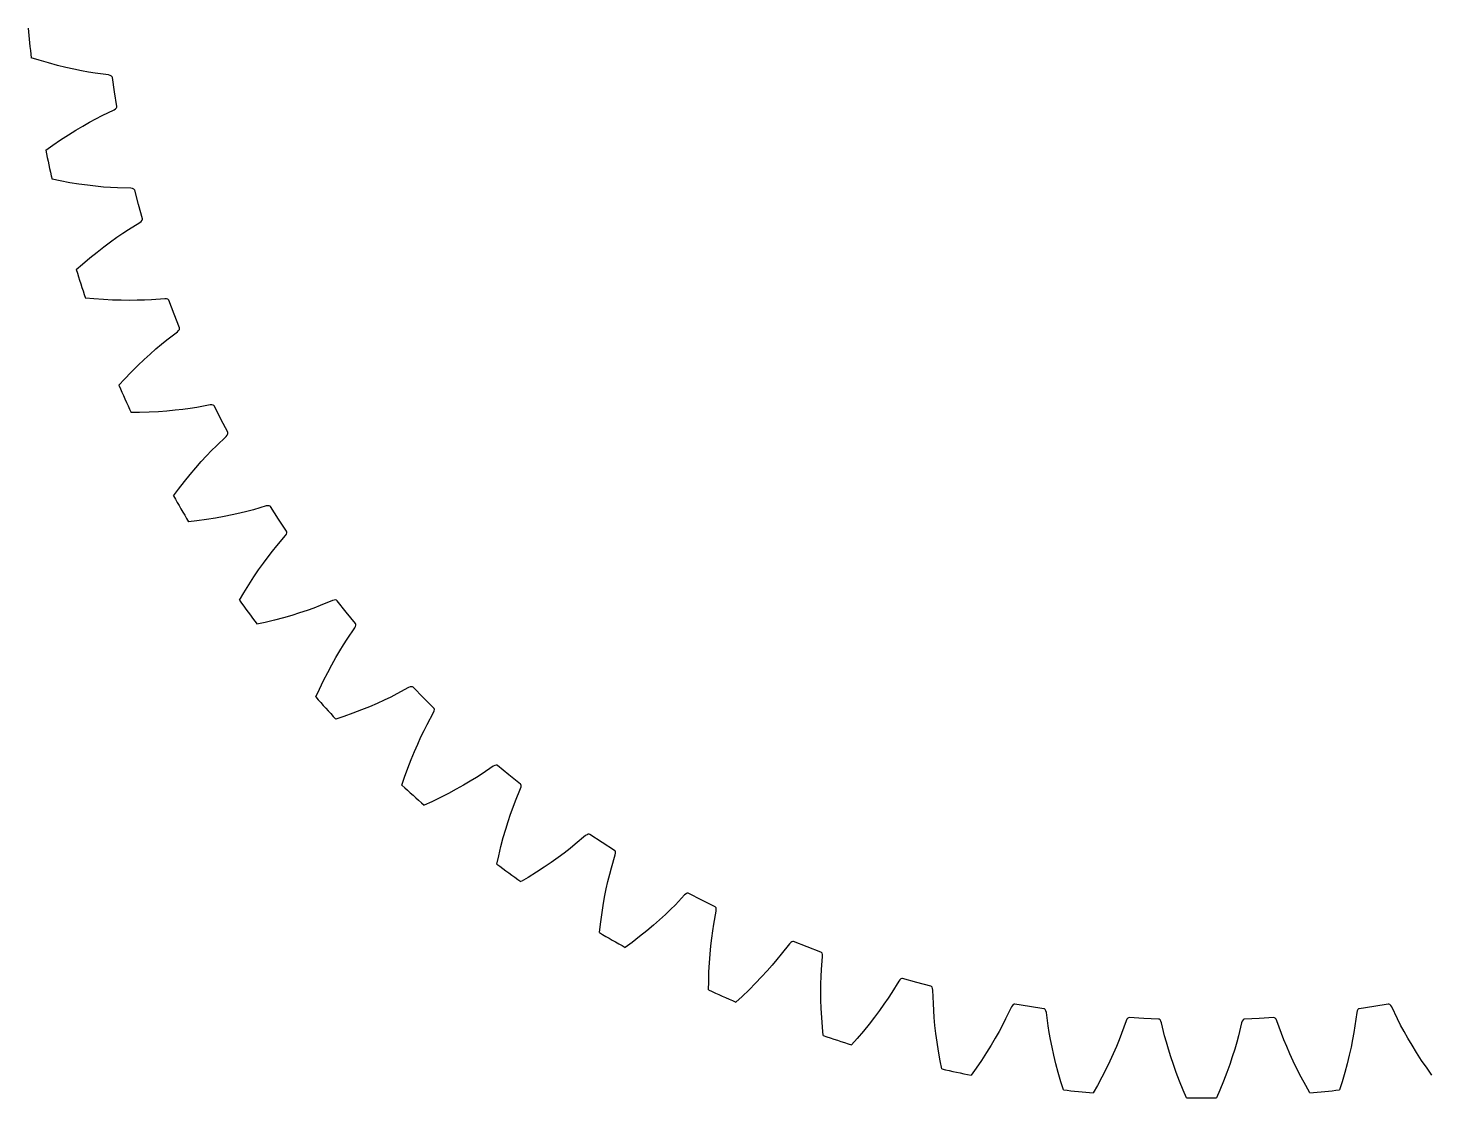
# Model space of a CAD drawing. Extents: x -31 to 42.8, y -31 to 31.
# Drawn here: x -30.87 to 6.06, y -31 to -2.85 of the extents above; entities that cross this region are included whole.
import ezdxf

# ---------------------------------------------------------------- set-up
doc = ezdxf.new("R2010")
doc.units = 0

msp = doc.modelspace()

# ---------------------------------------------------------------- linework, layer by layer
at = {"layer": 'layer1'}
for p, q in [((-30.576, -3.697), (-30.787, -3.631)), ((-30.332, -3.768), (-30.576, -3.697)), ((-30.099, -3.831), (-30.332, -3.768)), ((-29.877, -3.885), (-30.099, -3.831)), ((-29.666, -3.933), (-29.877, -3.885)), ((-29.465, -3.973), (-29.666, -3.933)), ((-29.277, -4.007), (-29.465, -3.973)), ((-29.1, -4.036), (-29.277, -4.007)), ((-28.752, -4.082), (-29.1, -4.036)), ((-28.707, -4.095), (-28.752, -4.082)), ((-28.675, -4.111), (-28.707, -4.095)), ((-28.657, -4.131), (-28.675, -4.111)), ((-28.652, -4.146), (-28.657, -4.131)), ((-28.594, -4.529), (-28.652, -4.146)), ((-28.531, -4.91), (-28.594, -4.529)), ((-29.083, -5.236), (-28.923, -5.154)), ((-28.923, -5.154), (-28.606, -5.002)), ((-28.606, -5.002), (-28.567, -4.976)), ((-28.567, -4.976), (-28.542, -4.951)), ((-28.542, -4.951), (-28.53, -4.927)), ((-28.53, -4.927), (-28.531, -4.91)), ((-29.809, -5.658), (-29.616, -5.538)), ((-29.616, -5.538), (-29.429, -5.427)), ((-29.429, -5.427), (-29.251, -5.326)), ((-29.251, -5.326), (-29.083, -5.236)), ((-30.221, -5.932), (-30.012, -5.79)), ((-30.012, -5.79), (-29.809, -5.658)), ((-30.402, -6.061), (-30.221, -5.932)), ((-30.022, -6.873), (-30.238, -6.829)), ((-29.772, -6.918), (-30.022, -6.873)), ((-29.534, -6.956), (-29.772, -6.918)), ((-29.308, -6.987), (-29.534, -6.956)), ((-29.093, -7.012), (-29.308, -6.987)), ((-28.888, -7.032), (-29.093, -7.012)), ((-28.698, -7.046), (-28.888, -7.032)), ((-28.519, -7.055), (-28.698, -7.046)), ((-28.168, -7.065), (-28.519, -7.055)), ((-28.122, -7.073), (-28.168, -7.065)), ((-28.088, -7.086), (-28.122, -7.073)), ((-28.068, -7.103), (-28.088, -7.086)), ((-28.061, -7.119), (-28.068, -7.103)), ((-27.964, -7.493), (-28.061, -7.119)), ((-27.861, -7.866), (-27.964, -7.493)), ((-28.226, -8.149), (-27.927, -7.965)), ((-27.927, -7.965), (-27.891, -7.935)), ((-27.891, -7.935), (-27.868, -7.907)), ((-27.868, -7.907), (-27.859, -7.882)), ((-27.859, -7.882), (-27.861, -7.866)), ((-28.875, -8.603), (-28.701, -8.474)), ((-28.701, -8.474), (-28.534, -8.355)), ((-28.534, -8.355), (-28.376, -8.247)), ((-28.376, -8.247), (-28.226, -8.149)), ((-29.243, -8.895), (-29.055, -8.743)), ((-29.055, -8.743), (-28.875, -8.603)), ((-29.602, -9.205), (-29.436, -9.059)), ((-29.436, -9.059), (-29.243, -8.895)), ((-29.139, -9.973), (-29.359, -9.952)), ((-27.275, -9.971), (-27.625, -9.998)), ((-27.228, -9.974), (-27.275, -9.971)), ((-28.886, -9.992), (-29.139, -9.973)), ((-28.645, -10.005), (-28.886, -9.992)), ((-28.417, -10.012), (-28.645, -10.005)), ((-28.2, -10.015), (-28.417, -10.012)), ((-27.995, -10.013), (-28.2, -10.015)), ((-27.804, -10.007), (-27.995, -10.013)), ((-27.625, -9.998), (-27.804, -10.007)), ((-27.194, -9.983), (-27.228, -9.974)), ((-27.172, -9.998), (-27.194, -9.983)), ((-27.163, -10.013), (-27.172, -9.998)), ((-27.027, -10.375), (-27.163, -10.013)), ((-26.886, -10.735), (-27.027, -10.375)), ((-27.358, -11.168), (-27.219, -11.055)), ((-27.219, -11.055), (-26.941, -10.841)), ((-26.941, -10.841), (-26.908, -10.807)), ((-26.908, -10.807), (-26.889, -10.777)), ((-26.889, -10.777), (-26.883, -10.751)), ((-26.883, -10.751), (-26.886, -10.735)), ((-27.817, -11.574), (-27.658, -11.427)), ((-27.658, -11.427), (-27.504, -11.291)), ((-27.504, -11.291), (-27.358, -11.168)), ((-28.153, -11.903), (-27.982, -11.732)), ((-27.982, -11.732), (-27.817, -11.574)), ((-28.477, -12.249), (-28.328, -12.086)), ((-28.328, -12.086), (-28.153, -11.903)), ((-26.999, -12.907), (-27.215, -12.928)), ((-26.795, -12.884), (-26.999, -12.907)), ((-26.606, -12.858), (-26.795, -12.884)), ((-26.429, -12.831), (-26.606, -12.858)), ((-26.083, -12.767), (-26.429, -12.831)), ((-26.036, -12.766), (-26.083, -12.767)), ((-26.001, -12.771), (-26.036, -12.766)), ((-25.978, -12.784), (-26.001, -12.771)), ((-25.968, -12.797), (-25.978, -12.784)), ((-25.795, -13.143), (-25.968, -12.797)), ((-27.937, -12.964), (-28.158, -12.967)), ((-27.684, -12.957), (-27.937, -12.964)), ((-27.442, -12.944), (-27.684, -12.957)), ((-27.215, -12.928), (-27.442, -12.944)), ((-25.617, -13.486), (-25.795, -13.143)), ((-25.915, -13.84), (-25.66, -13.597)), ((-25.66, -13.597), (-25.631, -13.561)), ((-25.631, -13.561), (-25.615, -13.529)), ((-25.612, -13.502), (-25.617, -13.486)), ((-25.615, -13.529), (-25.612, -13.502)), ((-26.173, -14.105), (-26.041, -13.967)), ((-26.041, -13.967), (-25.915, -13.84)), ((-26.455, -14.418), (-26.312, -14.256)), ((-26.312, -14.256), (-26.173, -14.105)), ((-26.754, -14.781), (-26.602, -14.593)), ((-26.602, -14.593), (-26.455, -14.418)), ((-27.041, -15.159), (-26.909, -14.981)), ((-26.909, -14.981), (-26.754, -14.781)), ((-24.606, -15.424), (-24.943, -15.523)), ((-24.559, -15.417), (-24.606, -15.424)), ((-24.524, -15.419), (-24.559, -15.417)), ((-24.499, -15.429), (-24.524, -15.419)), ((-24.488, -15.442), (-24.499, -15.429)), ((-24.28, -15.767), (-24.488, -15.442)), ((-26.429, -15.813), (-26.648, -15.839)), ((-26.178, -15.779), (-26.429, -15.813)), ((-25.939, -15.742), (-26.178, -15.779)), ((-25.714, -15.702), (-25.939, -15.742)), ((-25.502, -15.659), (-25.714, -15.702)), ((-25.302, -15.614), (-25.502, -15.659)), ((-25.116, -15.569), (-25.302, -15.614)), ((-24.943, -15.523), (-25.116, -15.569)), ((-24.067, -16.09), (-24.28, -15.767)), ((-24.326, -16.473), (-24.098, -16.205)), ((-24.098, -16.205), (-24.074, -16.165)), ((-24.074, -16.165), (-24.061, -16.132)), ((-24.06, -16.105), (-24.067, -16.09)), ((-24.061, -16.132), (-24.06, -16.105)), ((-24.556, -16.763), (-24.439, -16.612)), ((-24.439, -16.612), (-24.326, -16.473)), ((-24.803, -17.105), (-24.678, -16.928)), ((-24.678, -16.928), (-24.556, -16.763)), ((-25.062, -17.496), (-24.931, -17.293)), ((-24.931, -17.293), (-24.803, -17.105)), ((-25.308, -17.902), (-25.196, -17.712)), ((-25.196, -17.712), (-25.062, -17.496)), ((-23.184, -18.045), (-23.351, -18.109)), ((-22.859, -17.911), (-23.184, -18.045)), ((-22.813, -17.9), (-22.859, -17.911)), ((-22.778, -17.898), (-22.813, -17.9)), ((-22.752, -17.905), (-22.778, -17.898)), ((-22.74, -17.917), (-22.752, -17.905)), ((-22.498, -18.219), (-22.74, -17.917)), ((-24.385, -18.429), (-24.631, -18.489)), ((-24.151, -18.367), (-24.385, -18.429)), ((-23.932, -18.303), (-24.151, -18.367)), ((-23.725, -18.239), (-23.932, -18.303)), ((-23.531, -18.174), (-23.725, -18.239)), ((-23.351, -18.109), (-23.531, -18.174)), ((-22.253, -18.518), (-22.498, -18.219)), ((-24.631, -18.489), (-24.847, -18.538)), ((-22.471, -18.925), (-22.272, -18.635)), ((-22.272, -18.635), (-22.252, -18.593)), ((-22.245, -18.532), (-22.253, -18.518)), ((-22.252, -18.593), (-22.243, -18.559)), ((-22.243, -18.559), (-22.245, -18.532)), ((-22.669, -19.238), (-22.568, -19.076)), ((-22.568, -19.076), (-22.471, -18.925)), ((-22.879, -19.604), (-22.773, -19.415)), ((-22.773, -19.415), (-22.669, -19.238)), ((-23.096, -20.02), (-22.987, -19.805)), ((-22.987, -19.805), (-22.879, -19.604)), ((-23.298, -20.449), (-23.206, -20.248)), ((-23.206, -20.248), (-23.096, -20.02)), ((-20.861, -20.203), (-21.17, -20.369)), ((-20.817, -20.186), (-20.861, -20.203)), ((-20.782, -20.181), (-20.817, -20.186)), ((-20.756, -20.186), (-20.782, -20.181)), ((-20.742, -20.196), (-20.756, -20.186)), ((-20.471, -20.471), (-20.742, -20.196)), ((-21.689, -20.619), (-21.888, -20.705)), ((-21.502, -20.534), (-21.689, -20.619)), ((-21.33, -20.451), (-21.502, -20.534)), ((-21.17, -20.369), (-21.33, -20.451)), ((-20.196, -20.742), (-20.471, -20.471)), ((-22.563, -20.963), (-22.773, -21.033)), ((-22.325, -20.877), (-22.563, -20.963)), ((-22.099, -20.791), (-22.325, -20.877)), ((-21.888, -20.705), (-22.099, -20.791)), ((-20.369, -21.17), (-20.203, -20.861)), ((-20.203, -20.861), (-20.186, -20.817)), ((-20.186, -20.756), (-20.196, -20.742)), ((-20.181, -20.782), (-20.186, -20.756)), ((-20.186, -20.817), (-20.181, -20.782)), ((-20.534, -21.502), (-20.451, -21.33)), ((-20.451, -21.33), (-20.369, -21.17)), ((-20.705, -21.888), (-20.619, -21.689)), ((-20.619, -21.689), (-20.534, -21.502)), ((-20.877, -22.325), (-20.791, -22.099)), ((-20.791, -22.099), (-20.705, -21.888)), ((-20.963, -22.563), (-20.877, -22.325)), ((-18.925, -22.471), (-19.076, -22.568)), ((-18.635, -22.272), (-18.925, -22.471)), ((-18.593, -22.252), (-18.635, -22.272)), ((-18.559, -22.243), (-18.593, -22.252)), ((-18.532, -22.245), (-18.559, -22.243)), ((-18.518, -22.253), (-18.532, -22.245)), ((-18.219, -22.498), (-18.518, -22.253)), ((-17.917, -22.74), (-18.219, -22.498)), ((-21.033, -22.773), (-20.963, -22.563)), ((-19.604, -22.879), (-19.805, -22.987)), ((-19.415, -22.773), (-19.604, -22.879)), ((-19.238, -22.669), (-19.415, -22.773)), ((-19.076, -22.568), (-19.238, -22.669)), ((-18.045, -23.184), (-17.911, -22.859)), ((-17.905, -22.752), (-17.917, -22.74)), ((-17.911, -22.859), (-17.9, -22.813)), ((-17.898, -22.778), (-17.905, -22.752)), ((-17.9, -22.813), (-17.898, -22.778)), ((-20.248, -23.206), (-20.449, -23.298)), ((-20.02, -23.096), (-20.248, -23.206)), ((-19.805, -22.987), (-20.02, -23.096)), ((-18.109, -23.351), (-18.045, -23.184)), ((-18.239, -23.725), (-18.174, -23.531)), ((-18.174, -23.531), (-18.109, -23.351)), ((-18.367, -24.151), (-18.303, -23.932)), ((-18.303, -23.932), (-18.239, -23.725)), ((-18.429, -24.385), (-18.367, -24.151)), ((-16.473, -24.326), (-16.612, -24.439)), ((-16.205, -24.098), (-16.473, -24.326)), ((-16.165, -24.074), (-16.205, -24.098)), ((-16.132, -24.061), (-16.165, -24.074)), ((-16.105, -24.06), (-16.132, -24.061)), ((-16.09, -24.067), (-16.105, -24.06)), ((-15.767, -24.28), (-16.09, -24.067)), ((-15.442, -24.488), (-15.767, -24.28)), ((-18.538, -24.847), (-18.489, -24.631)), ((-18.489, -24.631), (-18.429, -24.385)), ((-16.928, -24.678), (-17.105, -24.803)), ((-16.763, -24.556), (-16.928, -24.678)), ((-16.612, -24.439), (-16.763, -24.556)), ((-15.523, -24.943), (-15.424, -24.606)), ((-15.429, -24.499), (-15.442, -24.488)), ((-15.419, -24.524), (-15.429, -24.499)), ((-15.424, -24.606), (-15.417, -24.559)), ((-15.417, -24.559), (-15.419, -24.524)), ((-17.496, -25.062), (-17.712, -25.196)), ((-17.293, -24.931), (-17.496, -25.062)), ((-17.105, -24.803), (-17.293, -24.931)), ((-15.569, -25.116), (-15.523, -24.943)), ((-17.712, -25.196), (-17.902, -25.308)), ((-15.659, -25.502), (-15.614, -25.302)), ((-15.614, -25.302), (-15.569, -25.116)), ((-15.742, -25.939), (-15.702, -25.714)), ((-15.702, -25.714), (-15.659, -25.502)), ((-13.597, -25.66), (-13.84, -25.915)), ((-13.561, -25.631), (-13.597, -25.66)), ((-13.529, -25.615), (-13.561, -25.631)), ((-13.502, -25.612), (-13.529, -25.615)), ((-13.486, -25.617), (-13.502, -25.612)), ((-13.143, -25.795), (-13.486, -25.617)), ((-12.797, -25.968), (-13.143, -25.795)), ((-15.813, -26.429), (-15.779, -26.178)), ((-15.779, -26.178), (-15.742, -25.939)), ((-14.105, -26.173), (-14.256, -26.312)), ((-13.967, -26.041), (-14.105, -26.173)), ((-13.84, -25.915), (-13.967, -26.041)), ((-12.831, -26.429), (-12.767, -26.083)), ((-12.784, -25.978), (-12.797, -25.968)), ((-12.771, -26.001), (-12.784, -25.978)), ((-12.766, -26.036), (-12.771, -26.001)), ((-12.767, -26.083), (-12.766, -26.036)), ((-15.839, -26.648), (-15.813, -26.429)), ((-14.418, -26.455), (-14.593, -26.602)), ((-14.256, -26.312), (-14.418, -26.455)), ((-12.858, -26.606), (-12.831, -26.429)), ((-14.981, -26.909), (-15.159, -27.041)), ((-14.781, -26.754), (-14.981, -26.909)), ((-14.593, -26.602), (-14.781, -26.754)), ((-12.907, -26.999), (-12.884, -26.795)), ((-12.884, -26.795), (-12.858, -26.606)), ((-10.841, -26.941), (-11.055, -27.219)), ((-10.807, -26.908), (-10.841, -26.941)), ((-10.777, -26.889), (-10.807, -26.908)), ((-10.751, -26.883), (-10.777, -26.889)), ((-10.735, -26.886), (-10.751, -26.883)), ((-10.375, -27.027), (-10.735, -26.886)), ((-12.944, -27.442), (-12.928, -27.215)), ((-12.928, -27.215), (-12.907, -26.999)), ((-11.055, -27.219), (-11.168, -27.358)), ((-10.013, -27.163), (-10.375, -27.027)), ((-9.998, -27.172), (-10.013, -27.163)), ((-9.983, -27.194), (-9.998, -27.172)), ((-9.998, -27.625), (-9.971, -27.275)), ((-9.974, -27.228), (-9.983, -27.194)), ((-9.971, -27.275), (-9.974, -27.228)), ((-12.964, -27.937), (-12.957, -27.684)), ((-12.957, -27.684), (-12.944, -27.442)), ((-11.427, -27.658), (-11.574, -27.817)), ((-11.291, -27.504), (-11.427, -27.658)), ((-11.168, -27.358), (-11.291, -27.504)), ((-10.007, -27.804), (-9.998, -27.625)), ((-12.967, -28.158), (-12.964, -27.937)), ((-11.732, -27.982), (-11.903, -28.153)), ((-11.574, -27.817), (-11.732, -27.982)), ((-10.015, -28.2), (-10.013, -27.995)), ((-10.013, -27.995), (-10.007, -27.804)), ((-7.965, -27.927), (-8.149, -28.226)), ((-7.935, -27.891), (-7.965, -27.927)), ((-7.907, -27.868), (-7.935, -27.891)), ((-7.882, -27.859), (-7.907, -27.868)), ((-7.866, -27.861), (-7.882, -27.859)), ((-7.493, -27.964), (-7.866, -27.861)), ((-7.119, -28.061), (-7.493, -27.964)), ((-7.103, -28.068), (-7.119, -28.061)), ((-12.086, -28.328), (-12.249, -28.477)), ((-11.903, -28.153), (-12.086, -28.328)), ((-10.012, -28.417), (-10.015, -28.2)), ((-10.005, -28.645), (-10.012, -28.417)), ((-8.247, -28.376), (-8.355, -28.534)), ((-8.149, -28.226), (-8.247, -28.376)), ((-7.086, -28.088), (-7.103, -28.068)), ((-7.073, -28.122), (-7.086, -28.088)), ((-7.065, -28.168), (-7.073, -28.122)), ((-7.055, -28.519), (-7.065, -28.168)), ((-9.992, -28.886), (-10.005, -28.645)), ((-8.474, -28.701), (-8.603, -28.875)), ((-8.355, -28.534), (-8.474, -28.701)), ((-7.046, -28.698), (-7.055, -28.519)), ((-7.032, -28.888), (-7.046, -28.698)), ((-5.002, -28.606), (-5.154, -28.923)), ((-4.976, -28.567), (-5.002, -28.606)), ((-4.951, -28.542), (-4.976, -28.567)), ((-4.927, -28.53), (-4.951, -28.542)), ((-4.91, -28.531), (-4.927, -28.53)), ((-4.529, -28.594), (-4.91, -28.531)), ((-4.146, -28.652), (-4.529, -28.594)), ((-4.131, -28.657), (-4.146, -28.652)), ((-4.111, -28.675), (-4.131, -28.657)), ((-4.095, -28.707), (-4.111, -28.675)), ((-4.082, -28.752), (-4.095, -28.707)), ((-4.036, -29.1), (-4.082, -28.752)), ((4.082, -28.752), (4.036, -29.1)), ((4.095, -28.707), (4.082, -28.752)), ((4.111, -28.675), (4.095, -28.707)), ((4.131, -28.657), (4.111, -28.675)), ((4.146, -28.652), (4.131, -28.657)), ((4.529, -28.594), (4.146, -28.652)), ((4.91, -28.531), (4.529, -28.594)), ((4.927, -28.53), (4.91, -28.531)), ((4.951, -28.542), (4.927, -28.53)), ((4.976, -28.567), (4.951, -28.542)), ((5.002, -28.606), (4.976, -28.567)), ((5.154, -28.923), (5.002, -28.606)), ((-9.973, -29.139), (-9.992, -28.886)), ((-9.952, -29.359), (-9.973, -29.139)), ((-8.743, -29.055), (-8.895, -29.243)), ((-8.603, -28.875), (-8.743, -29.055)), ((-7.012, -29.093), (-7.032, -28.888)), ((-6.987, -29.308), (-7.012, -29.093)), ((-5.236, -29.083), (-5.326, -29.251)), ((-5.154, -28.923), (-5.236, -29.083)), ((-4.007, -29.277), (-4.036, -29.1)), ((-1.985, -28.972), (-2.103, -29.303)), ((-1.963, -28.931), (-1.985, -28.972)), ((-1.94, -28.903), (-1.963, -28.931)), ((-1.918, -28.889), (-1.94, -28.903)), ((-1.901, -28.888), (-1.918, -28.889)), ((-1.515, -28.91), (-1.901, -28.888)), ((-1.129, -28.928), (-1.515, -28.91)), ((-1.112, -28.931), (-1.129, -28.928)), ((-1.091, -28.948), (-1.112, -28.931)), ((-1.072, -28.978), (-1.091, -28.948)), ((-1.054, -29.021), (-1.072, -28.978)), ((-0.972, -29.363), (-1.054, -29.021)), ((1.054, -29.021), (0.972, -29.363)), ((1.072, -28.978), (1.054, -29.021)), ((1.091, -28.948), (1.072, -28.978)), ((1.112, -28.931), (1.091, -28.948)), ((1.129, -28.928), (1.112, -28.931)), ((1.515, -28.91), (1.129, -28.928)), ((1.901, -28.888), (1.515, -28.91)), ((1.918, -28.889), (1.901, -28.888)), ((1.94, -28.903), (1.918, -28.889)), ((1.963, -28.931), (1.94, -28.903)), ((1.985, -28.972), (1.963, -28.931)), ((2.103, -29.303), (1.985, -28.972)), ((4.036, -29.1), (4.007, -29.277)), ((5.236, -29.083), (5.154, -28.923)), ((5.326, -29.251), (5.236, -29.083)), ((-9.059, -29.436), (-9.205, -29.602)), ((-8.895, -29.243), (-9.059, -29.436)), ((-6.956, -29.534), (-6.987, -29.308)), ((-6.918, -29.772), (-6.956, -29.534)), ((-5.427, -29.429), (-5.538, -29.616)), ((-5.326, -29.251), (-5.427, -29.429)), ((-3.973, -29.465), (-4.007, -29.277)), ((-3.933, -29.666), (-3.973, -29.465)), ((-2.167, -29.471), (-2.24, -29.647)), ((-2.103, -29.303), (-2.167, -29.471)), ((-0.925, -29.536), (-0.972, -29.363)), ((-0.872, -29.719), (-0.925, -29.536)), ((0.925, -29.536), (0.872, -29.719)), ((0.972, -29.363), (0.925, -29.536)), ((2.167, -29.471), (2.103, -29.303)), ((2.24, -29.647), (2.167, -29.471)), ((3.973, -29.465), (3.933, -29.666)), ((4.007, -29.277), (3.973, -29.465)), ((5.427, -29.429), (5.326, -29.251)), ((5.538, -29.616), (5.427, -29.429)), ((-6.873, -30.022), (-6.918, -29.772)), ((-5.658, -29.809), (-5.79, -30.012)), ((-5.538, -29.616), (-5.658, -29.809)), ((-3.885, -29.877), (-3.933, -29.666)), ((-3.831, -30.099), (-3.885, -29.877)), ((-2.321, -29.836), (-2.412, -30.032)), ((-2.24, -29.647), (-2.321, -29.836)), ((-0.81, -29.915), (-0.872, -29.719)), ((0.872, -29.719), (0.81, -29.915)), ((2.321, -29.836), (2.24, -29.647)), ((2.412, -30.032), (2.321, -29.836)), ((3.885, -29.877), (3.831, -30.099)), ((3.933, -29.666), (3.885, -29.877)), ((5.658, -29.809), (5.538, -29.616)), ((5.79, -30.012), (5.658, -29.809)), ((-6.829, -30.238), (-6.873, -30.022)), ((-5.932, -30.221), (-6.061, -30.402)), ((-5.79, -30.012), (-5.932, -30.221)), ((-3.768, -30.332), (-3.831, -30.099)), ((-2.511, -30.238), (-2.621, -30.453)), ((-2.412, -30.032), (-2.511, -30.238)), ((-0.741, -30.12), (-0.81, -29.915)), ((-0.663, -30.334), (-0.741, -30.12)), ((0.741, -30.12), (0.663, -30.334)), ((0.81, -29.915), (0.741, -30.12)), ((2.511, -30.238), (2.412, -30.032)), ((2.621, -30.453), (2.511, -30.238)), ((3.831, -30.099), (3.768, -30.332)), ((5.932, -30.221), (5.79, -30.012)), ((6.061, -30.402), (5.932, -30.221)), ((-3.697, -30.576), (-3.768, -30.332)), ((-3.631, -30.787), (-3.697, -30.576)), ((-2.621, -30.453), (-2.741, -30.676)), ((-0.576, -30.56), (-0.663, -30.334)), ((-0.481, -30.794), (-0.576, -30.56)), ((0.576, -30.56), (0.481, -30.794)), ((0.663, -30.334), (0.576, -30.56)), ((2.741, -30.676), (2.621, -30.453)), ((3.697, -30.576), (3.631, -30.787)), ((3.768, -30.332), (3.697, -30.576)), ((-2.741, -30.676), (-2.849, -30.869)), ((-0.393, -30.998), (-0.481, -30.794)), ((0.481, -30.794), (0.393, -30.998)), ((2.849, -30.869), (2.741, -30.676))]:
    msp.add_line(p, q, dxfattribs=at)
for start, end in [(185.274, 186.726), (191.274, 192.726), (197.274, 198.726), (203.274, 204.726), (209.274, 210.726), (215.274, 216.726), (221.274, 222.726), (227.274, 228.726), (233.274, 234.726), (239.274, 240.726), (245.274, 246.726), (251.274, 252.726), (257.274, 258.726), (263.274, 264.726), (269.274, 270.726), (275.274, 276.726)]:
    msp.add_arc((0, 0), 31, start, end, dxfattribs=at)
at = {"layer": 'layer3'}
for p, q in [((-30.576, -3.697), (-30.787, -3.631)), ((-30.332, -3.768), (-30.576, -3.697)), ((-30.099, -3.831), (-30.332, -3.768)), ((-29.877, -3.885), (-30.099, -3.831)), ((-29.666, -3.933), (-29.877, -3.885)), ((-29.465, -3.973), (-29.666, -3.933)), ((-29.277, -4.007), (-29.465, -3.973)), ((-29.1, -4.036), (-29.277, -4.007)), ((-28.752, -4.082), (-29.1, -4.036)), ((-28.707, -4.095), (-28.752, -4.082)), ((-28.675, -4.111), (-28.707, -4.095)), ((-28.657, -4.131), (-28.675, -4.111)), ((-28.652, -4.146), (-28.657, -4.131)), ((-28.594, -4.529), (-28.652, -4.146)), ((-28.531, -4.91), (-28.594, -4.529)), ((-29.083, -5.236), (-28.923, -5.154)), ((-28.923, -5.154), (-28.606, -5.002)), ((-28.606, -5.002), (-28.567, -4.976)), ((-28.567, -4.976), (-28.542, -4.951)), ((-28.542, -4.951), (-28.53, -4.927)), ((-28.53, -4.927), (-28.531, -4.91)), ((-29.809, -5.658), (-29.616, -5.538)), ((-29.616, -5.538), (-29.429, -5.427)), ((-29.429, -5.427), (-29.251, -5.326)), ((-29.251, -5.326), (-29.083, -5.236)), ((-30.221, -5.932), (-30.012, -5.79)), ((-30.012, -5.79), (-29.809, -5.658)), ((-30.402, -6.061), (-30.221, -5.932)), ((-30.022, -6.873), (-30.238, -6.829)), ((-29.772, -6.918), (-30.022, -6.873)), ((-29.534, -6.956), (-29.772, -6.918)), ((-29.308, -6.987), (-29.534, -6.956)), ((-29.093, -7.012), (-29.308, -6.987)), ((-28.888, -7.032), (-29.093, -7.012)), ((-28.698, -7.046), (-28.888, -7.032)), ((-28.519, -7.055), (-28.698, -7.046)), ((-28.168, -7.065), (-28.519, -7.055)), ((-28.122, -7.073), (-28.168, -7.065)), ((-28.088, -7.086), (-28.122, -7.073)), ((-28.068, -7.103), (-28.088, -7.086)), ((-28.061, -7.119), (-28.068, -7.103)), ((-27.964, -7.493), (-28.061, -7.119)), ((-27.861, -7.866), (-27.964, -7.493)), ((-28.226, -8.149), (-27.927, -7.965)), ((-27.927, -7.965), (-27.891, -7.935)), ((-27.891, -7.935), (-27.868, -7.907)), ((-27.868, -7.907), (-27.859, -7.882)), ((-27.859, -7.882), (-27.861, -7.866)), ((-28.875, -8.603), (-28.701, -8.474)), ((-28.701, -8.474), (-28.534, -8.355)), ((-28.534, -8.355), (-28.376, -8.247)), ((-28.376, -8.247), (-28.226, -8.149)), ((-29.243, -8.895), (-29.055, -8.743)), ((-29.055, -8.743), (-28.875, -8.603)), ((-29.602, -9.205), (-29.436, -9.059)), ((-29.436, -9.059), (-29.243, -8.895)), ((-29.139, -9.973), (-29.359, -9.952)), ((-27.275, -9.971), (-27.625, -9.998)), ((-27.228, -9.974), (-27.275, -9.971)), ((-28.886, -9.992), (-29.139, -9.973)), ((-28.645, -10.005), (-28.886, -9.992)), ((-28.417, -10.012), (-28.645, -10.005)), ((-28.2, -10.015), (-28.417, -10.012)), ((-27.995, -10.013), (-28.2, -10.015)), ((-27.804, -10.007), (-27.995, -10.013)), ((-27.625, -9.998), (-27.804, -10.007)), ((-27.194, -9.983), (-27.228, -9.974)), ((-27.172, -9.998), (-27.194, -9.983)), ((-27.163, -10.013), (-27.172, -9.998)), ((-27.027, -10.375), (-27.163, -10.013)), ((-26.886, -10.735), (-27.027, -10.375)), ((-27.358, -11.168), (-27.219, -11.055)), ((-27.219, -11.055), (-26.941, -10.841)), ((-26.941, -10.841), (-26.908, -10.807)), ((-26.908, -10.807), (-26.889, -10.777)), ((-26.889, -10.777), (-26.883, -10.751)), ((-26.883, -10.751), (-26.886, -10.735)), ((-27.817, -11.574), (-27.658, -11.427)), ((-27.658, -11.427), (-27.504, -11.291)), ((-27.504, -11.291), (-27.358, -11.168)), ((-28.153, -11.903), (-27.982, -11.732)), ((-27.982, -11.732), (-27.817, -11.574)), ((-28.477, -12.249), (-28.328, -12.086)), ((-28.328, -12.086), (-28.153, -11.903)), ((-26.999, -12.907), (-27.215, -12.928)), ((-26.795, -12.884), (-26.999, -12.907)), ((-26.606, -12.858), (-26.795, -12.884)), ((-26.429, -12.831), (-26.606, -12.858)), ((-26.083, -12.767), (-26.429, -12.831)), ((-26.036, -12.766), (-26.083, -12.767)), ((-26.001, -12.771), (-26.036, -12.766)), ((-25.978, -12.784), (-26.001, -12.771)), ((-25.968, -12.797), (-25.978, -12.784)), ((-25.795, -13.143), (-25.968, -12.797)), ((-27.937, -12.964), (-28.158, -12.967)), ((-27.684, -12.957), (-27.937, -12.964)), ((-27.442, -12.944), (-27.684, -12.957)), ((-27.215, -12.928), (-27.442, -12.944)), ((-25.617, -13.486), (-25.795, -13.143)), ((-25.915, -13.84), (-25.66, -13.597)), ((-25.66, -13.597), (-25.631, -13.561)), ((-25.631, -13.561), (-25.615, -13.529)), ((-25.612, -13.502), (-25.617, -13.486)), ((-25.615, -13.529), (-25.612, -13.502)), ((-26.173, -14.105), (-26.041, -13.967)), ((-26.041, -13.967), (-25.915, -13.84)), ((-26.455, -14.418), (-26.312, -14.256)), ((-26.312, -14.256), (-26.173, -14.105)), ((-26.754, -14.781), (-26.602, -14.593)), ((-26.602, -14.593), (-26.455, -14.418)), ((-27.041, -15.159), (-26.909, -14.981)), ((-26.909, -14.981), (-26.754, -14.781)), ((-24.606, -15.424), (-24.943, -15.523)), ((-24.559, -15.417), (-24.606, -15.424)), ((-24.524, -15.419), (-24.559, -15.417)), ((-24.499, -15.429), (-24.524, -15.419)), ((-24.488, -15.442), (-24.499, -15.429)), ((-24.28, -15.767), (-24.488, -15.442)), ((-26.429, -15.813), (-26.648, -15.839)), ((-26.178, -15.779), (-26.429, -15.813)), ((-25.939, -15.742), (-26.178, -15.779)), ((-25.714, -15.702), (-25.939, -15.742)), ((-25.502, -15.659), (-25.714, -15.702)), ((-25.302, -15.614), (-25.502, -15.659)), ((-25.116, -15.569), (-25.302, -15.614)), ((-24.943, -15.523), (-25.116, -15.569)), ((-24.067, -16.09), (-24.28, -15.767)), ((-24.326, -16.473), (-24.098, -16.205)), ((-24.098, -16.205), (-24.074, -16.165)), ((-24.074, -16.165), (-24.061, -16.132)), ((-24.06, -16.105), (-24.067, -16.09)), ((-24.061, -16.132), (-24.06, -16.105)), ((-24.556, -16.763), (-24.439, -16.612)), ((-24.439, -16.612), (-24.326, -16.473)), ((-24.803, -17.105), (-24.678, -16.928)), ((-24.678, -16.928), (-24.556, -16.763)), ((-25.062, -17.496), (-24.931, -17.293)), ((-24.931, -17.293), (-24.803, -17.105)), ((-25.308, -17.902), (-25.196, -17.712)), ((-25.196, -17.712), (-25.062, -17.496)), ((-23.184, -18.045), (-23.351, -18.109)), ((-22.859, -17.911), (-23.184, -18.045)), ((-22.813, -17.9), (-22.859, -17.911)), ((-22.778, -17.898), (-22.813, -17.9)), ((-22.752, -17.905), (-22.778, -17.898)), ((-22.74, -17.917), (-22.752, -17.905)), ((-22.498, -18.219), (-22.74, -17.917)), ((-24.385, -18.429), (-24.631, -18.489)), ((-24.151, -18.367), (-24.385, -18.429)), ((-23.932, -18.303), (-24.151, -18.367)), ((-23.725, -18.239), (-23.932, -18.303)), ((-23.531, -18.174), (-23.725, -18.239)), ((-23.351, -18.109), (-23.531, -18.174)), ((-22.253, -18.518), (-22.498, -18.219)), ((-24.631, -18.489), (-24.847, -18.538)), ((-22.471, -18.925), (-22.272, -18.635)), ((-22.272, -18.635), (-22.252, -18.593)), ((-22.245, -18.532), (-22.253, -18.518)), ((-22.252, -18.593), (-22.243, -18.559)), ((-22.243, -18.559), (-22.245, -18.532)), ((-22.669, -19.238), (-22.568, -19.076)), ((-22.568, -19.076), (-22.471, -18.925)), ((-22.879, -19.604), (-22.773, -19.415)), ((-22.773, -19.415), (-22.669, -19.238)), ((-23.096, -20.02), (-22.987, -19.805)), ((-22.987, -19.805), (-22.879, -19.604)), ((-23.298, -20.449), (-23.206, -20.248)), ((-23.206, -20.248), (-23.096, -20.02)), ((-20.861, -20.203), (-21.17, -20.369)), ((-20.817, -20.186), (-20.861, -20.203)), ((-20.782, -20.181), (-20.817, -20.186)), ((-20.756, -20.186), (-20.782, -20.181)), ((-20.742, -20.196), (-20.756, -20.186)), ((-20.471, -20.471), (-20.742, -20.196)), ((-21.689, -20.619), (-21.888, -20.705)), ((-21.502, -20.534), (-21.689, -20.619)), ((-21.33, -20.451), (-21.502, -20.534)), ((-21.17, -20.369), (-21.33, -20.451)), ((-20.196, -20.742), (-20.471, -20.471)), ((-22.563, -20.963), (-22.773, -21.033)), ((-22.325, -20.877), (-22.563, -20.963)), ((-22.099, -20.791), (-22.325, -20.877)), ((-21.888, -20.705), (-22.099, -20.791)), ((-20.369, -21.17), (-20.203, -20.861)), ((-20.203, -20.861), (-20.186, -20.817)), ((-20.186, -20.756), (-20.196, -20.742)), ((-20.181, -20.782), (-20.186, -20.756)), ((-20.186, -20.817), (-20.181, -20.782)), ((-20.534, -21.502), (-20.451, -21.33)), ((-20.451, -21.33), (-20.369, -21.17)), ((-20.705, -21.888), (-20.619, -21.689)), ((-20.619, -21.689), (-20.534, -21.502)), ((-20.877, -22.325), (-20.791, -22.099)), ((-20.791, -22.099), (-20.705, -21.888)), ((-20.963, -22.563), (-20.877, -22.325)), ((-18.925, -22.471), (-19.076, -22.568)), ((-18.635, -22.272), (-18.925, -22.471)), ((-18.593, -22.252), (-18.635, -22.272)), ((-18.559, -22.243), (-18.593, -22.252)), ((-18.532, -22.245), (-18.559, -22.243)), ((-18.518, -22.253), (-18.532, -22.245)), ((-18.219, -22.498), (-18.518, -22.253)), ((-17.917, -22.74), (-18.219, -22.498)), ((-21.033, -22.773), (-20.963, -22.563)), ((-19.604, -22.879), (-19.805, -22.987)), ((-19.415, -22.773), (-19.604, -22.879)), ((-19.238, -22.669), (-19.415, -22.773)), ((-19.076, -22.568), (-19.238, -22.669)), ((-18.045, -23.184), (-17.911, -22.859)), ((-17.905, -22.752), (-17.917, -22.74)), ((-17.911, -22.859), (-17.9, -22.813)), ((-17.898, -22.778), (-17.905, -22.752)), ((-17.9, -22.813), (-17.898, -22.778)), ((-20.248, -23.206), (-20.449, -23.298)), ((-20.02, -23.096), (-20.248, -23.206)), ((-19.805, -22.987), (-20.02, -23.096)), ((-18.109, -23.351), (-18.045, -23.184)), ((-18.239, -23.725), (-18.174, -23.531)), ((-18.174, -23.531), (-18.109, -23.351)), ((-18.367, -24.151), (-18.303, -23.932)), ((-18.303, -23.932), (-18.239, -23.725)), ((-18.429, -24.385), (-18.367, -24.151)), ((-16.473, -24.326), (-16.612, -24.439)), ((-16.205, -24.098), (-16.473, -24.326)), ((-16.165, -24.074), (-16.205, -24.098)), ((-16.132, -24.061), (-16.165, -24.074)), ((-16.105, -24.06), (-16.132, -24.061)), ((-16.09, -24.067), (-16.105, -24.06)), ((-15.767, -24.28), (-16.09, -24.067)), ((-15.442, -24.488), (-15.767, -24.28)), ((-18.538, -24.847), (-18.489, -24.631)), ((-18.489, -24.631), (-18.429, -24.385)), ((-16.928, -24.678), (-17.105, -24.803)), ((-16.763, -24.556), (-16.928, -24.678)), ((-16.612, -24.439), (-16.763, -24.556)), ((-15.523, -24.943), (-15.424, -24.606)), ((-15.429, -24.499), (-15.442, -24.488)), ((-15.419, -24.524), (-15.429, -24.499)), ((-15.424, -24.606), (-15.417, -24.559)), ((-15.417, -24.559), (-15.419, -24.524)), ((-17.496, -25.062), (-17.712, -25.196)), ((-17.293, -24.931), (-17.496, -25.062)), ((-17.105, -24.803), (-17.293, -24.931)), ((-15.569, -25.116), (-15.523, -24.943)), ((-17.712, -25.196), (-17.902, -25.308)), ((-15.659, -25.502), (-15.614, -25.302)), ((-15.614, -25.302), (-15.569, -25.116)), ((-15.742, -25.939), (-15.702, -25.714)), ((-15.702, -25.714), (-15.659, -25.502)), ((-13.597, -25.66), (-13.84, -25.915)), ((-13.561, -25.631), (-13.597, -25.66)), ((-13.529, -25.615), (-13.561, -25.631)), ((-13.502, -25.612), (-13.529, -25.615)), ((-13.486, -25.617), (-13.502, -25.612)), ((-13.143, -25.795), (-13.486, -25.617)), ((-12.797, -25.968), (-13.143, -25.795)), ((-15.813, -26.429), (-15.779, -26.178)), ((-15.779, -26.178), (-15.742, -25.939)), ((-14.105, -26.173), (-14.256, -26.312)), ((-13.967, -26.041), (-14.105, -26.173)), ((-13.84, -25.915), (-13.967, -26.041)), ((-12.831, -26.429), (-12.767, -26.083)), ((-12.784, -25.978), (-12.797, -25.968)), ((-12.771, -26.001), (-12.784, -25.978)), ((-12.766, -26.036), (-12.771, -26.001)), ((-12.767, -26.083), (-12.766, -26.036)), ((-15.839, -26.648), (-15.813, -26.429)), ((-14.418, -26.455), (-14.593, -26.602)), ((-14.256, -26.312), (-14.418, -26.455)), ((-12.858, -26.606), (-12.831, -26.429)), ((-14.981, -26.909), (-15.159, -27.041)), ((-14.781, -26.754), (-14.981, -26.909)), ((-14.593, -26.602), (-14.781, -26.754)), ((-12.907, -26.999), (-12.884, -26.795)), ((-12.884, -26.795), (-12.858, -26.606)), ((-10.841, -26.941), (-11.055, -27.219)), ((-10.807, -26.908), (-10.841, -26.941)), ((-10.777, -26.889), (-10.807, -26.908)), ((-10.751, -26.883), (-10.777, -26.889)), ((-10.735, -26.886), (-10.751, -26.883)), ((-10.375, -27.027), (-10.735, -26.886)), ((-12.944, -27.442), (-12.928, -27.215)), ((-12.928, -27.215), (-12.907, -26.999)), ((-11.055, -27.219), (-11.168, -27.358)), ((-10.013, -27.163), (-10.375, -27.027)), ((-9.998, -27.172), (-10.013, -27.163)), ((-9.983, -27.194), (-9.998, -27.172)), ((-9.998, -27.625), (-9.971, -27.275)), ((-9.974, -27.228), (-9.983, -27.194)), ((-9.971, -27.275), (-9.974, -27.228)), ((-12.964, -27.937), (-12.957, -27.684)), ((-12.957, -27.684), (-12.944, -27.442)), ((-11.427, -27.658), (-11.574, -27.817)), ((-11.291, -27.504), (-11.427, -27.658)), ((-11.168, -27.358), (-11.291, -27.504)), ((-10.007, -27.804), (-9.998, -27.625)), ((-12.967, -28.158), (-12.964, -27.937)), ((-11.732, -27.982), (-11.903, -28.153)), ((-11.574, -27.817), (-11.732, -27.982)), ((-10.015, -28.2), (-10.013, -27.995)), ((-10.013, -27.995), (-10.007, -27.804)), ((-7.965, -27.927), (-8.149, -28.226)), ((-7.935, -27.891), (-7.965, -27.927)), ((-7.907, -27.868), (-7.935, -27.891)), ((-7.882, -27.859), (-7.907, -27.868)), ((-7.866, -27.861), (-7.882, -27.859)), ((-7.493, -27.964), (-7.866, -27.861)), ((-7.119, -28.061), (-7.493, -27.964)), ((-7.103, -28.068), (-7.119, -28.061)), ((-12.086, -28.328), (-12.249, -28.477)), ((-11.903, -28.153), (-12.086, -28.328)), ((-10.012, -28.417), (-10.015, -28.2)), ((-10.005, -28.645), (-10.012, -28.417)), ((-8.247, -28.376), (-8.355, -28.534)), ((-8.149, -28.226), (-8.247, -28.376)), ((-7.086, -28.088), (-7.103, -28.068)), ((-7.073, -28.122), (-7.086, -28.088)), ((-7.065, -28.168), (-7.073, -28.122)), ((-7.055, -28.519), (-7.065, -28.168)), ((-9.992, -28.886), (-10.005, -28.645)), ((-8.474, -28.701), (-8.603, -28.875)), ((-8.355, -28.534), (-8.474, -28.701)), ((-7.046, -28.698), (-7.055, -28.519)), ((-7.032, -28.888), (-7.046, -28.698)), ((-5.002, -28.606), (-5.154, -28.923)), ((-4.976, -28.567), (-5.002, -28.606)), ((-4.951, -28.542), (-4.976, -28.567)), ((-4.927, -28.53), (-4.951, -28.542)), ((-4.91, -28.531), (-4.927, -28.53)), ((-4.529, -28.594), (-4.91, -28.531)), ((-4.146, -28.652), (-4.529, -28.594)), ((-4.131, -28.657), (-4.146, -28.652)), ((-4.111, -28.675), (-4.131, -28.657)), ((-4.095, -28.707), (-4.111, -28.675)), ((-4.082, -28.752), (-4.095, -28.707)), ((-4.036, -29.1), (-4.082, -28.752)), ((4.082, -28.752), (4.036, -29.1)), ((4.095, -28.707), (4.082, -28.752)), ((4.111, -28.675), (4.095, -28.707)), ((4.131, -28.657), (4.111, -28.675)), ((4.146, -28.652), (4.131, -28.657)), ((4.529, -28.594), (4.146, -28.652)), ((4.91, -28.531), (4.529, -28.594)), ((4.927, -28.53), (4.91, -28.531)), ((4.951, -28.542), (4.927, -28.53)), ((4.976, -28.567), (4.951, -28.542)), ((5.002, -28.606), (4.976, -28.567)), ((5.154, -28.923), (5.002, -28.606)), ((-9.973, -29.139), (-9.992, -28.886)), ((-9.952, -29.359), (-9.973, -29.139)), ((-8.743, -29.055), (-8.895, -29.243)), ((-8.603, -28.875), (-8.743, -29.055)), ((-7.012, -29.093), (-7.032, -28.888)), ((-6.987, -29.308), (-7.012, -29.093)), ((-5.236, -29.083), (-5.326, -29.251)), ((-5.154, -28.923), (-5.236, -29.083)), ((-4.007, -29.277), (-4.036, -29.1)), ((-1.985, -28.972), (-2.103, -29.303)), ((-1.963, -28.931), (-1.985, -28.972)), ((-1.94, -28.903), (-1.963, -28.931)), ((-1.918, -28.889), (-1.94, -28.903)), ((-1.901, -28.888), (-1.918, -28.889)), ((-1.515, -28.91), (-1.901, -28.888)), ((-1.129, -28.928), (-1.515, -28.91)), ((-1.112, -28.931), (-1.129, -28.928)), ((-1.091, -28.948), (-1.112, -28.931)), ((-1.072, -28.978), (-1.091, -28.948)), ((-1.054, -29.021), (-1.072, -28.978)), ((-0.972, -29.363), (-1.054, -29.021)), ((1.054, -29.021), (0.972, -29.363)), ((1.072, -28.978), (1.054, -29.021)), ((1.091, -28.948), (1.072, -28.978)), ((1.112, -28.931), (1.091, -28.948)), ((1.129, -28.928), (1.112, -28.931)), ((1.515, -28.91), (1.129, -28.928)), ((1.901, -28.888), (1.515, -28.91)), ((1.918, -28.889), (1.901, -28.888)), ((1.94, -28.903), (1.918, -28.889)), ((1.963, -28.931), (1.94, -28.903)), ((1.985, -28.972), (1.963, -28.931)), ((2.103, -29.303), (1.985, -28.972)), ((4.036, -29.1), (4.007, -29.277)), ((5.236, -29.083), (5.154, -28.923)), ((5.326, -29.251), (5.236, -29.083)), ((-9.059, -29.436), (-9.205, -29.602)), ((-8.895, -29.243), (-9.059, -29.436)), ((-6.956, -29.534), (-6.987, -29.308)), ((-6.918, -29.772), (-6.956, -29.534)), ((-5.427, -29.429), (-5.538, -29.616)), ((-5.326, -29.251), (-5.427, -29.429)), ((-3.973, -29.465), (-4.007, -29.277)), ((-3.933, -29.666), (-3.973, -29.465)), ((-2.167, -29.471), (-2.24, -29.647)), ((-2.103, -29.303), (-2.167, -29.471)), ((-0.925, -29.536), (-0.972, -29.363)), ((-0.872, -29.719), (-0.925, -29.536)), ((0.925, -29.536), (0.872, -29.719)), ((0.972, -29.363), (0.925, -29.536)), ((2.167, -29.471), (2.103, -29.303)), ((2.24, -29.647), (2.167, -29.471)), ((3.973, -29.465), (3.933, -29.666)), ((4.007, -29.277), (3.973, -29.465)), ((5.427, -29.429), (5.326, -29.251)), ((5.538, -29.616), (5.427, -29.429)), ((-6.873, -30.022), (-6.918, -29.772)), ((-5.658, -29.809), (-5.79, -30.012)), ((-5.538, -29.616), (-5.658, -29.809)), ((-3.885, -29.877), (-3.933, -29.666)), ((-3.831, -30.099), (-3.885, -29.877)), ((-2.321, -29.836), (-2.412, -30.032)), ((-2.24, -29.647), (-2.321, -29.836)), ((-0.81, -29.915), (-0.872, -29.719)), ((0.872, -29.719), (0.81, -29.915)), ((2.321, -29.836), (2.24, -29.647)), ((2.412, -30.032), (2.321, -29.836)), ((3.885, -29.877), (3.831, -30.099)), ((3.933, -29.666), (3.885, -29.877)), ((5.658, -29.809), (5.538, -29.616)), ((5.79, -30.012), (5.658, -29.809)), ((-6.829, -30.238), (-6.873, -30.022)), ((-5.932, -30.221), (-6.061, -30.402)), ((-5.79, -30.012), (-5.932, -30.221)), ((-3.768, -30.332), (-3.831, -30.099)), ((-2.511, -30.238), (-2.621, -30.453)), ((-2.412, -30.032), (-2.511, -30.238)), ((-0.741, -30.12), (-0.81, -29.915)), ((-0.663, -30.334), (-0.741, -30.12)), ((0.741, -30.12), (0.663, -30.334)), ((0.81, -29.915), (0.741, -30.12)), ((2.511, -30.238), (2.412, -30.032)), ((2.621, -30.453), (2.511, -30.238)), ((3.831, -30.099), (3.768, -30.332)), ((5.932, -30.221), (5.79, -30.012)), ((6.061, -30.402), (5.932, -30.221)), ((-3.697, -30.576), (-3.768, -30.332)), ((-3.631, -30.787), (-3.697, -30.576)), ((-2.621, -30.453), (-2.741, -30.676)), ((-0.576, -30.56), (-0.663, -30.334)), ((-0.481, -30.794), (-0.576, -30.56)), ((0.576, -30.56), (0.481, -30.794)), ((0.663, -30.334), (0.576, -30.56)), ((2.741, -30.676), (2.621, -30.453)), ((3.697, -30.576), (3.631, -30.787)), ((3.768, -30.332), (3.697, -30.576)), ((-2.741, -30.676), (-2.849, -30.869)), ((-0.393, -30.998), (-0.481, -30.794)), ((0.481, -30.794), (0.393, -30.998)), ((2.849, -30.869), (2.741, -30.676))]:
    msp.add_line(p, q, dxfattribs=at)
for start, end in [(185.274, 186.726), (191.274, 192.726), (197.274, 198.726), (203.274, 204.726), (209.274, 210.726), (215.274, 216.726), (221.274, 222.726), (227.274, 228.726), (233.274, 234.726), (239.274, 240.726), (245.274, 246.726), (251.274, 252.726), (257.274, 258.726), (263.274, 264.726), (269.274, 270.726), (275.274, 276.726)]:
    msp.add_arc((0, 0), 31, start, end, dxfattribs=at)

doc.saveas('drawing.dxf')
